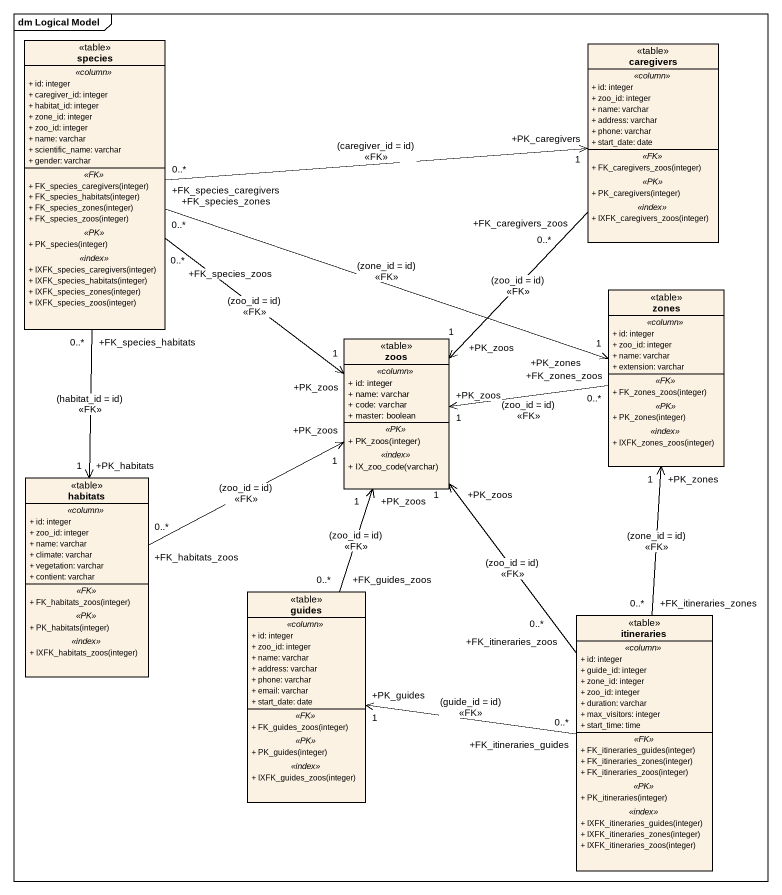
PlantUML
@startuml
mainframe dm Logical Model
hide circle
hide empty members
skinparam classAttributeIconSize 0
class species <<table>> {
  .. <<column>> ..
  + id: integer
  + caregiver_id: integer
  + habitat_id: integer
  + zone_id: integer
  + zoo_id: integer
  + name: varchar
  + scientific_name: varchar
  + gender: varchar
  .. <<FK>> ..
  + FK_species_caregivers(integer)
  + FK_species_habitats(integer)
  + FK_species_zones(integer)
  + FK_species_zoos(integer)
  .. <<PK>> ..
  + PK_species(integer)
  .. <<index>> ..
  + IXFK_species_caregivers(integer)
  + IXFK_species_habitats(integer)
  + IXFK_species_zones(integer)
  + IXFK_species_zoos(integer)
}
class caregivers <<table>> {
  .. <<column>> ..
  + id: integer
  + zoo_id: integer
  + name: varchar
  + address: varchar
  + phone: varchar
  + start_date: date
  .. <<FK>> ..
  + FK_caregivers_zoos(integer)
  .. <<PK>> ..
  + PK_caregivers(integer)
  .. <<index>> ..
  + IXFK_caregivers_zoos(integer)
}
class zones <<table>> {
  .. <<column>> ..
  + id: integer
  + zoo_id: integer
  + name: varchar
  + extension: varchar
  .. <<FK>> ..
  + FK_zones_zoos(integer)
  .. <<PK>> ..
  + PK_zones(integer)
  .. <<index>> ..
  + IXFK_zones_zoos(integer)
}
class zoos <<table>> {
  .. <<column>> ..
  + id: integer
  + name: varchar
  + code: varchar
  + master: boolean
  .. <<PK>> ..
  + PK_zoos(integer)
  .. <<index>> ..
  + IX_zoo_code(varchar)
}
class habitats <<table>> {
  .. <<column>> ..
  + id: integer
  + zoo_id: integer
  + name: varchar
  + climate: varchar
  + vegetation: varchar
  + contient: varchar
  .. <<FK>> ..
  + FK_habitats_zoos(integer)
  .. <<PK>> ..
  + PK_habitats(integer)
  .. <<index>> ..
  + IXFK_habitats_zoos(integer)
}
class guides <<table>> {
  .. <<column>> ..
  + id: integer
  + zoo_id: integer
  + name: varchar
  + address: varchar
  + phone: varchar
  + email: varchar
  + start_date: date
  .. <<FK>> ..
  + FK_guides_zoos(integer)
  .. <<PK>> ..
  + PK_guides(integer)
  .. <<index>> ..
  + IXFK_guides_zoos(integer)
}
class itineraries <<table>> {
  .. <<column>> ..
  + id: integer
  + guide_id: integer
  + zone_id: integer
  + zoo_id: integer
  + duration: varchar
  + max_visitors: integer
  + start_time: time
  .. <<FK>> ..
  + FK_itineraries_guides(integer)
  + FK_itineraries_zones(integer)
  + FK_itineraries_zoos(integer)
  .. <<PK>> ..
  + PK_itineraries(integer)
  .. <<index>> ..
  + IXFK_itineraries_guides(integer)
  + IXFK_itineraries_zones(integer)
  + IXFK_itineraries_zoos(integer)
}
species "+FK_species_caregivers\n0..*" -right-> "+PK_caregivers\n1" caregivers : (caregiver_id = id)\n<<FK>>
species "+FK_species_zones\n0..*" -right-> "+PK_zones\n1" zones : (zone_id = id)\n<<FK>>
species "+FK_species_zoos\n0..*" --> "+PK_zoos\n1" zoos : (zoo_id = id)\n<<FK>>
species "+FK_species_habitats\n0..*" --> "+PK_habitats\n1" habitats : (habitat_id = id)\n<<FK>>
caregivers "+FK_caregivers_zoos\n0..*" --> "+PK_zoos\n1" zoos : (zoo_id = id)\n<<FK>>
zones "+FK_zones_zoos\n0..*" -left-> "+PK_zoos\n1" zoos : (zoo_id = id)\n<<FK>>
habitats "+FK_habitats_zoos\n0..*" -right-> "+PK_zoos\n1" zoos : (zoo_id = id)\n<<FK>>
guides "+FK_guides_zoos\n0..*" -up-> "+PK_zoos\n1" zoos : (zoo_id = id)\n<<FK>>
itineraries "+FK_itineraries_zones\n0..*" -up-> "+PK_zones\n1" zones : (zone_id = id)\n<<FK>>
itineraries "+FK_itineraries_zoos\n0..*" -up-> "+PK_zoos\n1" zoos : (zoo_id = id)\n<<FK>>
itineraries "+FK_itineraries_guides\n0..*" -left-> "+PK_guides\n1" guides : (guide_id = id)\n<<FK>>
@enduml
